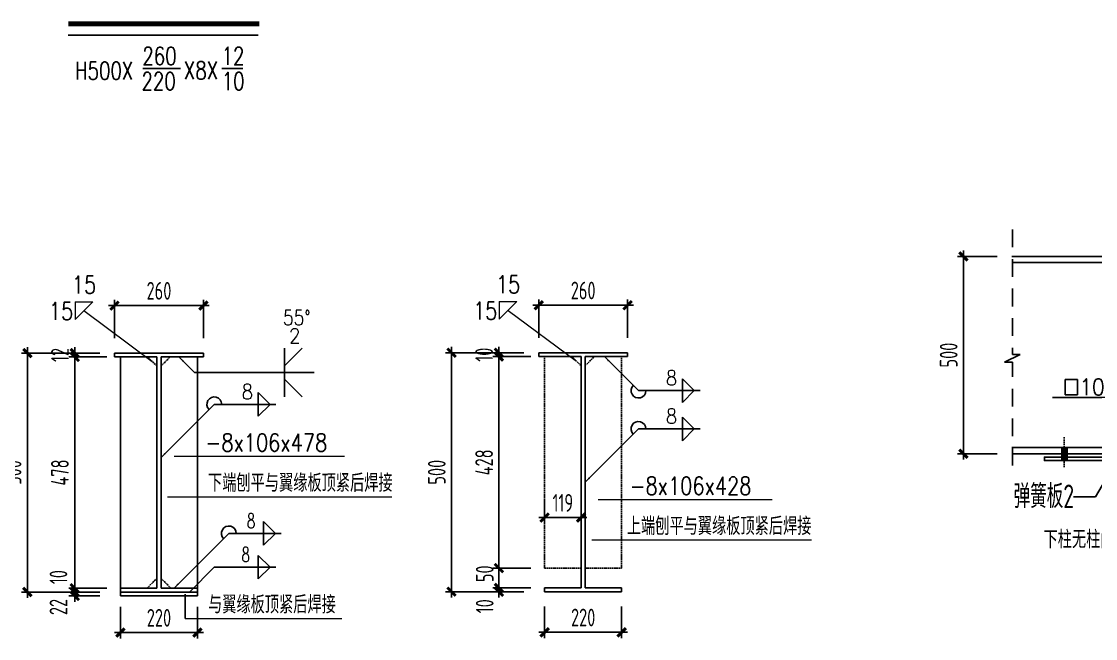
# Model space of a CAD drawing. Extents: x -1389621 to 57380, y -92505 to 283644.
# Drawn here: x -304149 to -285983, y 23584 to 34026 of the extents above; entities that cross this region are included whole.
import ezdxf
from ezdxf.enums import TextEntityAlignment as Align

# ---------------------------------------------------------------- set-up
doc = ezdxf.new("R2010")
doc.units = 0
doc.header["$LTSCALE"] = 100
doc.header["$MEASUREMENT"] = 0
for name, pattern in [('2', [5, 3, -2]), ('DASH', [0.35, 0.25, -0.1]), ('HIDDEN', [0.375, 0.25, -0.125])]:
    doc.linetypes.add(name, pattern=pattern)
doc.layers.get('0').update_dxf_attribs({"linetype": 'CONTINUOUS'})
doc.layers.get('Defpoints').update_dxf_attribs({"linetype": 'CONTINUOUS'})
for name, color, linetype in [('330', 253, '2'), ('AXIS', 3, 'CONTINUOUS'), ('D', 2, 'CONTINUOUS'), ('DIM', 3, 'CONTINUOUS'), ('DIM1', 210, 'CONTINUOUS'), ('TC', 151, 'CONTINUOUS'), ('一般文字', 6, 'CONTINUOUS'), ('卫浴', 7, 'CONTINUOUS'), ('焊缝标注', 253, 'CONTINUOUS')]:
    doc.layers.add(name, color=color, linetype=linetype)
doc.layers.add('PUB_TEXT', color=7, linetype='CONTINUOUS', lineweight=15)
doc.styles.add('_HZTXT', font='txt.shx', dxfattribs={"width": 0.7, "bigfont": 'HZTXT.shx'})
doc.styles.add('DIM_FONT', font='SIMPLEX', dxfattribs={"width": 0.7, "bigfont": 'GBCBIG'})
doc.styles.add('hztxt', font='txt', dxfattribs={"width": 0.7, "height": 10, "bigfont": 'hztxt.shx'})
doc.styles.add('ROMANS', font='romans', dxfattribs={"width": 0.8, "height": 2.5})
doc.styles.get("Standard").update_dxf_attribs({"font": 'txt', "height": 3, "bigfont": 'hztxt'})
doc.styles.add('TSSD_Dimension', font='tssdeng.shx', dxfattribs={"width": 0.7, "bigfont": 'hztxt.shx'})
doc.styles.add('TSSD_REIN', font='Tssdeng.shx', dxfattribs={"width": 0.7, "bigfont": 'hztxt.shx'})
doc.dimstyles.new('TSSD_100_100', dxfattribs={"dimtxt": 300, "dimasz": 100, "dimexe": 100, "dimexo": 250, "dimgap": 100, "dimtad": 1, "dimdec": 0, "dimzin": 0, "dimdsep": 46, "dimtxsty": 'TSSD_Dimension', "dimblk": 'ARCHTICK', "dimblk1": 'ARCHTICK', "dimblk2": 'ARCHTICK', "dimcen": 0, "dimdle": 100, "dimclrt": 7, "dimadec": 0, "dimazin": 0, "dimtfac": 1, "dimtdec": 0, "dimtix": 1, "dimtmove": 2, "dimatfit": 3, "dimfxl": 0, "dimtolj": 1, "dimtzin": 0, "dimarcsym": 0})

# ---------------------------------------------------------------- blocks, each defined once
blk = doc.blocks.new('_ArchTick')
at = {"color": 0, "linetype": 'ByBlock'}
blk.add_lwpolyline([(-0.71, -0.71, 0.5, 0.5, 0), (0.71, 0.71, 0.5, 0.5, 0)], format="xyseb", dxfattribs=at)
blk = doc.blocks.new('*D2293')
at = {"layer": 'Defpoints', "color": 0}
for p in [(-303248, 24371), (-302575, 24371), (-302575, 24305)]:
    blk.add_point(p, dxfattribs=at)
at = {"layer": 'DIM', "color": 0, "lineweight": -2}
for p, q in [((-302825, 24371), (-303348, 24371)), ((-303248, 24371), (-303248, 24471)), ((-303248, 24305), (-303248, 24371)), ((-302825, 24305), (-303348, 24305)), ((-303248, 24305), (-303248, 24205))]:
    blk.add_line(p, q, dxfattribs=at)
at = {"layer": 'DIM', "color": 0, "lineweight": -2, "xscale": 100.005, "yscale": 100.005, "zscale": 100.005}
for p, rotation in [((-303248, 24371), 270), ((-303248, 24305), 90)]:
    blk.add_blockref('_ArchTick', p, dxfattribs=dict(at, rotation=rotation))
at = {"layer": 'DIM', "color": 7, "insert": (-303523, 24117), "char_height": 300, "attachment_point": 5, "rotation": 90, "style": 'TSSD_Dimension'}
blk.add_mtext('\\A1;22', dxfattribs=at)
blk = doc.blocks.new('*D2294')
at = {"layer": 'Defpoints', "color": 0}
for p in [(-302475, 24371), (-301172, 24371), (-301172, 23684)]:
    blk.add_point(p, dxfattribs=at)
at = {"layer": 'DIM', "color": 0, "lineweight": -2}
for p, q in [((-302475, 24121), (-302475, 23584)), ((-301172, 24121), (-301172, 23584)), ((-302575, 23684), (-301072, 23684))]:
    blk.add_line(p, q, dxfattribs=at)
at = {"layer": 'DIM', "color": 0, "lineweight": -2, "xscale": 100.005, "yscale": 100.005, "zscale": 100.005, "rotation": 180}
blk.add_blockref('_ArchTick', (-302475, 23684), dxfattribs=at)
at = {"layer": 'DIM', "color": 0, "lineweight": -2, "xscale": 100.005, "yscale": 100.005, "zscale": 100.005}
blk.add_blockref('_ArchTick', (-301172, 23684), dxfattribs=at)
at = {"layer": 'DIM', "color": 7, "insert": (-301823, 23934), "char_height": 300, "attachment_point": 5, "style": 'TSSD_Dimension'}
blk.add_mtext('\\A1;220', dxfattribs=at)
blk = doc.blocks.new('*D2295')
at = {"layer": 'Defpoints', "color": 0}
for p in [(-301072, 29218), (-302575, 28415), (-301072, 28415)]:
    blk.add_point(p, dxfattribs=at)
at = {"layer": 'DIM', "color": 0, "lineweight": -2}
for p, q in [((-302575, 28665), (-302575, 29318)), ((-301072, 28665), (-301072, 29318)), ((-302675, 29218), (-300972, 29218))]:
    blk.add_line(p, q, dxfattribs=at)
at = {"layer": 'DIM', "color": 0, "lineweight": -2, "xscale": 100.005, "yscale": 100.005, "zscale": 100.005, "rotation": 180}
blk.add_blockref('_ArchTick', (-302575, 29218), dxfattribs=at)
at = {"layer": 'DIM', "color": 0, "lineweight": -2, "xscale": 100.005, "yscale": 100.005, "zscale": 100.005}
blk.add_blockref('_ArchTick', (-301072, 29218), dxfattribs=at)
at = {"layer": 'DIM', "color": 7, "insert": (-301823, 29468), "char_height": 300, "attachment_point": 5, "style": 'TSSD_Dimension'}
blk.add_mtext('\\A1;260', dxfattribs=at)
blk = doc.blocks.new('*D2296')
at = {"layer": 'Defpoints', "color": 0}
for p in [(-302821, 28415), (-304049, 24371), (-302821, 24371)]:
    blk.add_point(p, dxfattribs=at)
at = {"layer": 'DIM', "color": 0, "lineweight": -2}
for p, q in [((-303071, 28415), (-304149, 28415)), ((-304049, 28515), (-304049, 24271)), ((-303071, 24371), (-304149, 24371))]:
    blk.add_line(p, q, dxfattribs=at)
at = {"layer": 'DIM', "color": 0, "lineweight": -2, "xscale": 100.005, "yscale": 100.005, "zscale": 100.005}
for p, rotation in [((-304049, 28415), 90), ((-304049, 24371), 270)]:
    blk.add_blockref('_ArchTick', p, dxfattribs=dict(at, rotation=rotation))
at = {"layer": 'DIM', "color": 7, "insert": (-304299, 26393), "char_height": 300, "attachment_point": 5, "rotation": 90, "style": 'TSSD_Dimension'}
blk.add_mtext('\\A1;500', dxfattribs=at)
blk = doc.blocks.new('*D2297')
at = {"layer": 'Defpoints', "color": 0}
for p in [(-303248, 28349), (-302575, 28415), (-302575, 28349)]:
    blk.add_point(p, dxfattribs=at)
at = {"layer": 'DIM', "color": 0, "lineweight": -2}
for p, q in [((-302825, 28415), (-303348, 28415)), ((-302825, 28349), (-303348, 28349)), ((-303248, 28415), (-303248, 28515)), ((-303248, 28415), (-303248, 28349)), ((-303248, 28349), (-303248, 28249))]:
    blk.add_line(p, q, dxfattribs=at)
at = {"layer": 'DIM', "color": 0, "lineweight": -2, "xscale": 100.005, "yscale": 100.005, "zscale": 100.005}
for p, rotation in [((-303248, 28415), 270), ((-303248, 28349), 90)]:
    blk.add_blockref('_ArchTick', p, dxfattribs=dict(at, rotation=rotation))
at = {"layer": 'DIM', "color": 7, "insert": (-303498, 28382), "char_height": 300, "attachment_point": 5, "rotation": 90, "style": 'TSSD_Dimension'}
blk.add_mtext('\\A1;12', dxfattribs=at)
blk = doc.blocks.new('*D2298')
at = {"layer": 'Defpoints', "color": 0}
for p in [(-302457, 28349), (-303248, 24436), (-302457, 24436)]:
    blk.add_point(p, dxfattribs=at)
at = {"layer": 'DIM', "color": 0, "lineweight": -2}
for p, q in [((-302707, 28349), (-303348, 28349)), ((-303248, 28449), (-303248, 24336)), ((-302707, 24436), (-303348, 24436))]:
    blk.add_line(p, q, dxfattribs=at)
at = {"layer": 'DIM', "color": 0, "lineweight": -2, "xscale": 100.005, "yscale": 100.005, "zscale": 100.005}
for p, rotation in [((-303248, 28349), 90), ((-303248, 24436), 270)]:
    blk.add_blockref('_ArchTick', p, dxfattribs=dict(at, rotation=rotation))
at = {"layer": 'DIM', "color": 7, "insert": (-303498, 26393), "char_height": 300, "attachment_point": 5, "rotation": 90, "style": 'TSSD_Dimension'}
blk.add_mtext('\\A1;478', dxfattribs=at)
blk = doc.blocks.new('*D2299')
at = {"layer": 'Defpoints', "color": 0}
for p in [(-303248, 24436), (-302575, 24436), (-302575, 24371)]:
    blk.add_point(p, dxfattribs=at)
at = {"layer": 'DIM', "color": 0, "lineweight": -2}
for p, q in [((-303248, 24436), (-303248, 24536)), ((-302825, 24436), (-303348, 24436)), ((-302825, 24371), (-303348, 24371)), ((-303248, 24371), (-303248, 24436)), ((-303248, 24371), (-303248, 24271))]:
    blk.add_line(p, q, dxfattribs=at)
at = {"layer": 'DIM', "color": 0, "lineweight": -2, "xscale": 100.005, "yscale": 100.005, "zscale": 100.005}
for p, rotation in [((-303248, 24436), 270), ((-303248, 24371), 90)]:
    blk.add_blockref('_ArchTick', p, dxfattribs=dict(at, rotation=rotation))
at = {"layer": 'DIM', "color": 7, "insert": (-303523, 24624), "char_height": 300, "attachment_point": 5, "rotation": 90, "style": 'TSSD_Dimension'}
blk.add_mtext('\\A1;10', dxfattribs=at)
blk = doc.blocks.new('*D2300')
at = {"layer": 'Defpoints', "color": 0}
for p in [(-295301, 26186), (-294685, 26186), (-295301, 25630)]:
    blk.add_point(p, dxfattribs=at)
at = {"layer": 'DIM', "color": 0, "lineweight": -2}
for p, q in [((-295301, 25936), (-295301, 25530)), ((-294685, 25936), (-294685, 25530)), ((-294585, 25630), (-295401, 25630))]:
    blk.add_line(p, q, dxfattribs=at)
at = {"layer": 'DIM', "color": 0, "lineweight": -2, "xscale": 100.005, "yscale": 100.005, "zscale": 100.005, "rotation": 180}
blk.add_blockref('_ArchTick', (-295301, 25630), dxfattribs=at)
at = {"layer": 'DIM', "color": 0, "lineweight": -2, "xscale": 100.005, "yscale": 100.005, "zscale": 100.005}
blk.add_blockref('_ArchTick', (-294685, 25630), dxfattribs=at)
at = {"layer": 'DIM', "color": 7, "insert": (-294993, 25880), "char_height": 300, "attachment_point": 5, "style": 'TSSD_Dimension'}
blk.add_mtext('\\A1;119', dxfattribs=at)
blk = doc.blocks.new('*D2301')
at = {"layer": 'Defpoints', "color": 0}
for p in [(-296074, 24441), (-295401, 24441), (-295401, 24376)]:
    blk.add_point(p, dxfattribs=at)
at = {"layer": 'DIM', "color": 0, "lineweight": -2}
for p, q in [((-296074, 24441), (-296074, 24541)), ((-295651, 24441), (-296174, 24441)), ((-295651, 24376), (-296174, 24376)), ((-296074, 24376), (-296074, 24441)), ((-296074, 24376), (-296074, 24276))]:
    blk.add_line(p, q, dxfattribs=at)
at = {"layer": 'DIM', "color": 0, "lineweight": -2, "xscale": 100.005, "yscale": 100.005, "zscale": 100.005}
for p, rotation in [((-296074, 24441), 270), ((-296074, 24376), 90)]:
    blk.add_blockref('_ArchTick', p, dxfattribs=dict(at, rotation=rotation))
at = {"layer": 'DIM', "color": 7, "insert": (-296314, 24130), "char_height": 300, "attachment_point": 5, "rotation": 90, "style": 'TSSD_Dimension'}
blk.add_mtext('\\A1;10', dxfattribs=at)
blk = doc.blocks.new('*D2302')
at = {"layer": 'Defpoints', "color": 0}
for p in [(-295283, 24776), (-296074, 24441), (-295283, 24441)]:
    blk.add_point(p, dxfattribs=at)
at = {"layer": 'DIM', "color": 0, "lineweight": -2}
for p, q in [((-295533, 24776), (-296174, 24776)), ((-296074, 24776), (-296074, 24876)), ((-296074, 24776), (-296074, 24441)), ((-295533, 24441), (-296174, 24441)), ((-296074, 24441), (-296074, 24341))]:
    blk.add_line(p, q, dxfattribs=at)
at = {"layer": 'DIM', "color": 0, "lineweight": -2, "xscale": 100.005, "yscale": 100.005, "zscale": 100.005}
for p, rotation in [((-296074, 24776), 270), ((-296074, 24441), 90)]:
    blk.add_blockref('_ArchTick', p, dxfattribs=dict(at, rotation=rotation))
at = {"layer": 'DIM', "color": 7, "insert": (-296314, 24680), "char_height": 300, "attachment_point": 5, "rotation": 90, "style": 'TSSD_Dimension'}
blk.add_mtext('\\A1;50', dxfattribs=at)
blk = doc.blocks.new('*D2303')
at = {"layer": 'Defpoints', "color": 0}
for p in [(-296074, 28354), (-295401, 28420), (-295401, 28354)]:
    blk.add_point(p, dxfattribs=at)
at = {"layer": 'DIM', "color": 0, "lineweight": -2}
for p, q in [((-296074, 28420), (-296074, 28520)), ((-295651, 28420), (-296174, 28420)), ((-295651, 28354), (-296174, 28354)), ((-296074, 28420), (-296074, 28354)), ((-296074, 28354), (-296074, 28254))]:
    blk.add_line(p, q, dxfattribs=at)
at = {"layer": 'DIM', "color": 0, "lineweight": -2, "xscale": 100.005, "yscale": 100.005, "zscale": 100.005}
for p, rotation in [((-296074, 28420), 270), ((-296074, 28354), 90)]:
    blk.add_blockref('_ArchTick', p, dxfattribs=dict(at, rotation=rotation))
at = {"layer": 'DIM', "color": 7, "insert": (-296324, 28387), "char_height": 300, "attachment_point": 5, "rotation": 90, "style": 'TSSD_Dimension'}
blk.add_mtext('\\A1;10', dxfattribs=at)
blk = doc.blocks.new('*D2304')
at = {"layer": 'Defpoints', "color": 0}
for p in [(-295283, 28354), (-296074, 24776), (-295283, 24776)]:
    blk.add_point(p, dxfattribs=at)
at = {"layer": 'DIM', "color": 0, "lineweight": -2}
for p, q in [((-295533, 28354), (-296174, 28354)), ((-296074, 28454), (-296074, 24676)), ((-295533, 24776), (-296174, 24776))]:
    blk.add_line(p, q, dxfattribs=at)
at = {"layer": 'DIM', "color": 0, "lineweight": -2, "xscale": 100.005, "yscale": 100.005, "zscale": 100.005}
for p, rotation in [((-296074, 28354), 90), ((-296074, 24776), 270)]:
    blk.add_blockref('_ArchTick', p, dxfattribs=dict(at, rotation=rotation))
at = {"layer": 'DIM', "color": 7, "insert": (-296324, 26565), "char_height": 300, "attachment_point": 5, "rotation": 90, "style": 'TSSD_Dimension'}
blk.add_mtext('\\A1;428', dxfattribs=at)
blk = doc.blocks.new('*D2305')
at = {"layer": 'Defpoints', "color": 0}
for p in [(-295647, 28420), (-296875, 24376), (-295647, 24376)]:
    blk.add_point(p, dxfattribs=at)
at = {"layer": 'DIM', "color": 0, "lineweight": -2}
for p, q in [((-296875, 28520), (-296875, 24276)), ((-295897, 28420), (-296975, 28420)), ((-295897, 24376), (-296975, 24376))]:
    blk.add_line(p, q, dxfattribs=at)
at = {"layer": 'DIM', "color": 0, "lineweight": -2, "xscale": 100.005, "yscale": 100.005, "zscale": 100.005}
for p, rotation in [((-296875, 28420), 90), ((-296875, 24376), 270)]:
    blk.add_blockref('_ArchTick', p, dxfattribs=dict(at, rotation=rotation))
at = {"layer": 'DIM', "color": 7, "insert": (-297125, 26398), "char_height": 300, "attachment_point": 5, "rotation": 90, "style": 'TSSD_Dimension'}
blk.add_mtext('\\A1;500', dxfattribs=at)
blk = doc.blocks.new('*D2306')
at = {"layer": 'Defpoints', "color": 0}
for p in [(-293898, 29223), (-295401, 28420), (-293898, 28420)]:
    blk.add_point(p, dxfattribs=at)
at = {"layer": 'DIM', "color": 0, "lineweight": -2}
for p, q in [((-295401, 28670), (-295401, 29323)), ((-293898, 28670), (-293898, 29323)), ((-295501, 29223), (-293798, 29223))]:
    blk.add_line(p, q, dxfattribs=at)
at = {"layer": 'DIM', "color": 0, "lineweight": -2, "xscale": 100.005, "yscale": 100.005, "zscale": 100.005, "rotation": 180}
blk.add_blockref('_ArchTick', (-295401, 29223), dxfattribs=at)
at = {"layer": 'DIM', "color": 0, "lineweight": -2, "xscale": 100.005, "yscale": 100.005, "zscale": 100.005}
blk.add_blockref('_ArchTick', (-293898, 29223), dxfattribs=at)
at = {"layer": 'DIM', "color": 7, "insert": (-294649, 29473), "char_height": 300, "attachment_point": 5, "style": 'TSSD_Dimension'}
blk.add_mtext('\\A1;260', dxfattribs=at)
blk = doc.blocks.new('*D2307')
at = {"layer": 'Defpoints', "color": 0}
for p in [(-295301, 24376), (-293998, 24376), (-293998, 23689)]:
    blk.add_point(p, dxfattribs=at)
at = {"layer": 'DIM', "color": 0, "lineweight": -2}
for p, q in [((-295301, 24126), (-295301, 23589)), ((-293998, 24126), (-293998, 23589)), ((-295401, 23689), (-293898, 23689))]:
    blk.add_line(p, q, dxfattribs=at)
at = {"layer": 'DIM', "color": 0, "lineweight": -2, "xscale": 100.005, "yscale": 100.005, "zscale": 100.005, "rotation": 180}
blk.add_blockref('_ArchTick', (-295301, 23689), dxfattribs=at)
at = {"layer": 'DIM', "color": 0, "lineweight": -2, "xscale": 100.005, "yscale": 100.005, "zscale": 100.005}
blk.add_blockref('_ArchTick', (-293998, 23689), dxfattribs=at)
at = {"layer": 'DIM', "color": 7, "insert": (-294649, 23939), "char_height": 300, "attachment_point": 5, "style": 'TSSD_Dimension'}
blk.add_mtext('\\A1;220', dxfattribs=at)
blk = doc.blocks.new('*D2310')
at = {"layer": 'Defpoints', "color": 0}
for p in [(-287398, 30049), (-288217, 26711), (-287397, 26711)]:
    blk.add_point(p, dxfattribs=at)
at = {"layer": 'DIM', "color": 0, "lineweight": -2}
for p, q in [((-287648, 30049), (-288317, 30049)), ((-288217, 30149), (-288217, 26611)), ((-287647, 26711), (-288317, 26711))]:
    blk.add_line(p, q, dxfattribs=at)
at = {"layer": 'DIM', "color": 0, "lineweight": -2, "xscale": 100.005, "yscale": 100.005, "zscale": 100.005}
for p, rotation in [((-288217, 30049), 90), ((-288217, 26711), 270)]:
    blk.add_blockref('_ArchTick', p, dxfattribs=dict(at, rotation=rotation))
at = {"layer": 'DIM', "color": 7, "insert": (-288467, 28380), "char_height": 300, "attachment_point": 5, "rotation": 90, "style": 'TSSD_Dimension'}
blk.add_mtext('\\A1;500', dxfattribs=at)

msp = doc.modelspace()

# ---------------------------------------------------------------- linework, layer by layer
at = {"color": 7, "linetype": 'Continuous'}
for p, q in [((-302098.478, 33228.443), (-301461.316, 33228.443)), ((-300759.123, 33228.443), (-300407.535, 33228.443))]:
    msp.add_line(p, q, dxfattribs=at)
at = {"color": 7}
for p, q in [((-287397.868, 30048.608), (-284317.127, 30048.608)), ((-287397.868, 29944.824), (-284317.127, 29944.824)), ((-287397.183, 26814.533), (-284317.127, 26814.533)), ((-287397.183, 26710.748), (-284317.127, 26710.748)), ((-285605.456, 26625.276), (-285985.534, 25983.964)), ((-286353.85, 25983.964), (-285985.534, 25983.964))]:
    msp.add_line(p, q, dxfattribs=at)
at = {"color": 1, "linetype": 'DASH'}
for p, q in [((-301859.112, 28196.889), (-302012.286, 28349.259)), ((-301787.393, 28196.889), (-301634.219, 28349.259)), ((-295300.57, 24776.046), (-295300.57, 28354.256)), ((-294685.083, 28201.887), (-294838.257, 28354.256)), ((-294613.364, 28201.887), (-294460.19, 28354.256)), ((-293997.877, 24776.046), (-293997.877, 28354.256)), ((-295300.57, 24776.046), (-294685.083, 24776.046)), ((-294613.364, 24776.046), (-293997.877, 24776.046)), ((-301859.112, 24601.215), (-302012.286, 24448.845)), ((-301787.393, 24601.215), (-301634.219, 24448.845))]:
    msp.add_line(p, q, dxfattribs=at)
for p, q in [((-286286.997, 27968.934), (-286495.434, 27968.934)), ((-286495.434, 27968.934), (-286495.434, 27709.525)), ((-286286.997, 27968.934), (-286286.997, 27709.525)), ((-286495.434, 27709.525), (-286286.997, 27709.525))]:
    msp.add_line(p, q)
at = {"ltscale": 100}
msp.add_line((-301379.265, 24335.946), (-301379.265, 23925.407), dxfattribs=at)
at = {"layer": '330'}
for p, q in [((-287389.255, 30504.828), (-287389.255, 28391.64)), ((-287255.788, 28391.64), (-287522.722, 28258.173)), ((-287389.255, 28391.64), (-287255.788, 28391.64)), ((-287389.255, 28258.173), (-287522.722, 28258.173)), ((-287389.255, 26509.908), (-287389.255, 28258.173))]:
    msp.add_line(p, q, dxfattribs=at)
at = {"layer": 'AXIS', "color": 3}
msp.add_line((-303359.188, 33796.222), (-300147.21, 33796.222), dxfattribs=at)
at = {"layer": 'AXIS', "color": 3, "const_width": 80.08}
msp.add_lwpolyline([(-303356.664, 33985.699), (-300123.655, 33985.699)], dxfattribs=at)
at = {"layer": 'D'}
msp.add_line((-285108.637, 27662.841), (-286712.311, 27662.841), dxfattribs=at)
at = {"layer": 'DIM1'}
msp.add_lwpolyline([(-284375.206, 26595.433), (-286846.867, 26595.433), (-286846.867, 26653.091), (-284375.206, 26653.091)], close=True, dxfattribs=at)
at = {"layer": 'PUB_TEXT'}
for p, q in [((-303242.871, 29282.32), (-302942.856, 29282.32)), ((-303242.871, 29282.32), (-303242.871, 28982.305)), ((-303242.871, 28982.305), (-302942.856, 29282.32)), ((-296068.842, 28987.303), (-295768.827, 29287.318)), ((-296068.842, 29287.318), (-296068.842, 28987.303)), ((-296068.842, 29287.318), (-295768.827, 29287.318)), ((-303092.864, 29132.313), (-301935.699, 28273.074)), ((-295918.835, 29137.31), (-294761.67, 28278.071)), ((-301567.3, 26669.791), (-298685.671, 26669.791)), ((-301676.9, 25983.89), (-297887.091, 25983.89)), ((-294393.271, 25938.972), (-291451.139, 25938.972)), ((-294502.871, 25253.07), (-290785.423, 25253.07)), ((-301379.265, 23925.407), (-298730.665, 23925.407))]:
    msp.add_line(p, q, dxfattribs=at)
at = {"layer": '一般文字', "color": 2}
for p, q in [((-301071.906, 28414.628), (-302574.599, 28414.628)), ((-302574.599, 28414.628), (-302574.599, 28349.259)), ((-302574.599, 28349.259), (-301859.112, 28349.259)), ((-302474.599, 24436.16), (-302474.599, 28349.259)), ((-301859.112, 28349.259), (-301859.112, 24436.16)), ((-301787.393, 28349.259), (-301071.906, 28349.259)), ((-301787.393, 24436.16), (-301787.393, 28349.259)), ((-301171.906, 24436.16), (-301171.906, 28349.259)), ((-301071.906, 28349.259), (-301071.906, 28414.628)), ((-295400.57, 28419.625), (-295400.57, 28354.256)), ((-293897.877, 28419.625), (-295400.57, 28419.625)), ((-295400.57, 28354.256), (-294685.083, 28354.256)), ((-294685.083, 28354.256), (-294685.083, 24441.158)), ((-294613.364, 24441.158), (-294613.364, 28354.256)), ((-294613.364, 28354.256), (-293897.877, 28354.256)), ((-293897.877, 28354.256), (-293897.877, 28419.625)), ((-302474.599, 24436.16), (-302474.599, 24370.791)), ((-301859.112, 24436.16), (-302474.599, 24436.16)), ((-302474.599, 24370.791), (-302474.599, 24305.422)), ((-302474.599, 24370.791), (-301171.906, 24370.791)), ((-301171.906, 24436.16), (-301787.393, 24436.16)), ((-301171.906, 24370.791), (-301171.906, 24436.16)), ((-301171.906, 24305.422), (-301171.906, 24370.791)), ((-294685.083, 24441.158), (-295300.57, 24441.158)), ((-295300.57, 24441.158), (-295300.57, 24375.789)), ((-295300.57, 24375.789), (-293997.877, 24375.789)), ((-293997.877, 24441.158), (-294613.364, 24441.158)), ((-293997.877, 24375.789), (-293997.877, 24441.158)), ((-302474.599, 24305.422), (-301171.906, 24305.422))]:
    msp.add_line(p, q, dxfattribs=at)
at = {"layer": '卫浴', "color": 7, "linetype": 'HIDDEN'}
msp.add_line((-286511.032, 26991.405), (-286511.032, 26483.1), dxfattribs=at)
at = {"layer": '卫浴', "color": 1, "const_width": 115.316}
msp.add_lwpolyline([(-286507.326, 26595.433), (-286507.326, 26814.533)], dxfattribs=at)
at = {"layer": '焊缝标注'}
for p, q in [((-301484.437, 28349.259), (-301220.31, 28085.343)), ((-299698.985, 28197.257, -153.489), (-299398.97, 28497.272, -153.489)), ((-299698.985, 28085.343, -153.489), (-299698.985, 28497.272, -153.489)), ((-294288.643, 28354.256), (-293713.185, 27779.255)), ((-301220.31, 28085.343, -153.489), (-299198.96, 28085.343, -153.489)), ((-299698.985, 28085.343, -153.489), (-299698.985, 27673.414, -153.489)), ((-292971.301, 27979.265, -153.409), (-292771.291, 27779.255, -153.409)), ((-292971.301, 27779.255, -153.409), (-292971.301, 27979.265, -153.409)), ((-299698.985, 27973.429, -153.489), (-299398.97, 27673.414, -153.489)), ((-300145.33, 27746.557, -153.409), (-299945.32, 27546.547, -153.409)), ((-300145.33, 27546.547, -153.409), (-300145.33, 27746.557, -153.409)), ((-293713.185, 27779.255, -153.409), (-292671.286, 27779.255, -153.409)), ((-292971.301, 27579.245, -153.409), (-292771.291, 27779.255, -153.409)), ((-292971.301, 27779.255, -153.409), (-292971.301, 27579.245, -153.409)), ((-301787.393, 26647.084), (-300887.214, 27546.547)), ((-300887.214, 27546.547, -153.409), (-299845.315, 27546.547, -153.409)), ((-300145.33, 27346.537, -153.409), (-299945.32, 27546.547, -153.409)), ((-300145.33, 27546.547, -153.409), (-300145.33, 27346.537, -153.409)), ((-292971.301, 27131.296, -153.409), (-292971.301, 27331.306, -153.409)), ((-292971.301, 27331.306, -153.409), (-292771.291, 27131.296, -153.409)), ((-294613.364, 26231.834), (-293713.185, 27131.296)), ((-293713.185, 27131.296, -153.409), (-292671.286, 27131.296, -153.409)), ((-292971.301, 27131.296, -153.409), (-292971.301, 26931.286, -153.409)), ((-292971.301, 26931.286, -153.409), (-292771.291, 27131.296, -153.409)), ((-300054.563, 25562.217, -153.409), (-299854.553, 25362.207, -153.409)), ((-300054.563, 25362.207, -153.409), (-300054.563, 25562.217, -153.409)), ((-301568.667, 24436.16), (-300641.883, 25362.207)), ((-300641.883, 25362.207, -153.409), (-299754.548, 25362.207, -153.409)), ((-300054.563, 25162.197, -153.409), (-299854.553, 25362.207, -153.409)), ((-300054.563, 25362.207, -153.409), (-300054.563, 25162.197, -153.409)), ((-300145.33, 24791.239, -153.409), (-300145.33, 24991.249, -153.409)), ((-300145.33, 24991.249, -153.409), (-299945.32, 24791.239, -153.409)), ((-301307.997, 24370.791), (-300887.214, 24791.239)), ((-300887.214, 24791.239, -153.409), (-299845.315, 24791.239, -153.409)), ((-300145.33, 24791.239, -153.409), (-300145.33, 24591.229, -153.409)), ((-300145.33, 24591.229, -153.409), (-299945.32, 24791.239, -153.409))]:
    msp.add_line(p, q, dxfattribs=at)
for centre, start, end in [((-293713.305, 27779.255, -153.409), 134.9839047, 0), ((-300887.334, 27546.547, -153.409), 0, 225.0160953), ((-293713.305, 27131.296, -153.409), 0, 225.0160953), ((-300642.003, 25362.207, -153.409), 0, 225.0160953)]:
    msp.add_arc(centre, 125.006, start, end, dxfattribs=at)
for points in [[(-301484.437, 28349.259), (-301403.091, 28289.184), (-301424.297, 28267.961)], [(-294288.643, 28354.256), (-294207.298, 28294.182), (-294228.504, 28272.959)], [(-301787.393, 26647.084), (-301706.047, 26707.159), (-301727.253, 26728.382)], [(-294613.364, 26231.834), (-294532.018, 26291.908), (-294553.224, 26313.131)], [(-301568.667, 24436.16), (-301487.322, 24496.235), (-301508.528, 24517.458)], [(-301307.997, 24370.791), (-301226.652, 24430.866), (-301247.857, 24452.089)]]:
    msp.add_solid(points, dxfattribs=at)

# ---------------------------------------------------------------- texts
at = {"style": 'ROMANS', "width": 0.9}
msp.add_text('10', height=277.4773, dxfattribs=at).set_placement((-286256.316, 27701.787))
at = {"layer": 'TC', "color": 7}
for s, height, style, width, p in [('260', 300.165, 'DIM_FONT', 0.75, (-302103.508, 33291.477)), ('12', 300.165, 'DIM_FONT', 0.75, (-300764.154, 33291.477)), ('H500X', 300.165, 'DIM_FONT', 0.75, (-303242.302, 33042.037)), ('X8X', 300.165, 'DIM_FONT', 0.75, (-301401.345, 33047.821)), ('220', 300.165, 'DIM_FONT', 0.75, (-302118.721, 32865.084)), ('10', 300.165, 'DIM_FONT', 0.75, (-300761.331, 32865.084)), ('15', 300.1652, 'DIM_FONT', 0.8, (-303297.46, 29420.605)), ('15', 300.1652, 'DIM_FONT', 0.8, (-296123.431, 29425.603)), ('15', 300.1652, 'DIM_FONT', 0.8, (-303685.479, 28975.083)), ('15', 300.1652, 'DIM_FONT', 0.8, (-296511.45, 28980.081)), ('-8x106x478', 300.1652, 'DIM_FONT', 0.8, (-301035.407, 26748.627)), ('下端刨平与翼缘板顶紧后焊接', 300.16516, '_HZTXT', 0.8, (-300993.153, 26066.541)), ('-8x106x428', 300.1652, 'DIM_FONT', 0.8, (-293861.378, 26017.808)), ('弹簧板2', 400.2, 'TSSD_REIN', 0.7, (-287368.488, 25790.907)), ('上端刨平与翼缘板顶紧后焊接', 300.16516, '_HZTXT', 0.8, (-293909.898, 25335.721)), ('下柱无柱间支撑时', 300.3016, 'hztxt', 0.8, (-286862.543, 25111.233)), ('与翼缘板顶紧后焊接', 300.1652, '_HZTXT', 0.8, (-300993.153, 24008.057))]:
    msp.add_text(s, height=height, dxfattribs=dict(at, style=style, width=width)).set_placement(p)
at = {"layer": '焊缝标注', "style": '_HZTXT', "width": 0.839996}
msp.add_text('55°', height=250.0125, dxfattribs=at).set_placement((-299727.011, 28888.445, -153.409))
at = {"layer": '焊缝标注', "width": 0.904616}
for s, p in [('2', (-299624.261, 28579.915, -153.409)), ('8', (-293251.315, 27869.26, -153.409)), ('8', (-300425.344, 27636.552, -153.409)), ('8', (-293251.315, 27221.301, -153.409))]:
    msp.add_text(s, height=250.012, dxfattribs=at).set_placement(p)
at = {"layer": '焊缝标注', "width": 1.040001}
for p, p2 in [((-300334.576, 25452.211, -153.409), (-300194.569, 25452.211, -153.409)), ((-300425.344, 24881.244, -153.409), (-300285.337, 24881.244, -153.409))]:
    msp.add_text('8', height=250.012, dxfattribs=at).set_placement(p, p2, align=Align.FIT)

# ---------------------------------------------------------------- dimensions: what is measured, and where the dimension line sits
at = {"layer": 'DIM'}
for base, p1, p2, text, picture, middle in [((-288216.525, 26710.748), (-287397.868, 30048.608), (-287397.183, 26710.748), '500', '*D2310', (-288466.538, 28379.678)), ((-303248.165, 28349.259), (-302574.599, 28414.628), (-302574.599, 28349.259), '12', '*D2297', (-303498.178, 28381.943)), ((-296874.601, 24375.789), (-295646.705, 28419.625), (-295646.705, 24375.789), '500', '*D2305', (-297124.613, 26397.707)), ((-296074.136, 28354.256), (-295400.57, 28419.625), (-295400.57, 28354.256), '10', '*D2303', (-296324.149, 28386.941)), ((-304048.63, 24370.791), (-302820.734, 28414.628), (-302820.734, 24370.791), '500', '*D2296', (-304298.642, 26392.709)), ((-303248.165, 24436.16), (-302457.12, 28349.259), (-302457.12, 24436.16), '478', '*D2298', (-303498.178, 26392.709)), ((-296074.136, 24776.046), (-295283.091, 28354.256), (-295283.091, 24776.046), '428', '*D2304', (-296324.149, 26565.151))]:
    dim = msp.add_linear_dim(base=base, p1=p1, p2=p2, angle=90, text=text, dimstyle='TSSD_100_100', override={"dimscale": 1.00005, "dimlfac": 0.99995}, dxfattribs=at)
    dim.commit()
    dim.dimension.update_dxf_attribs({"geometry": picture, "text_midpoint": middle})
for base, p1, p2, text, picture, middle in [((-301071.906, 29218.314), (-302574.599, 28414.628), (-301071.906, 28414.628), '260', '*D2295', (-301823.252, 29468.326)), ((-293897.877, 29223.311), (-295400.57, 28419.625), (-293897.877, 28419.625), '260', '*D2306', (-294649.223, 29473.324)), ((-295300.57, 25630.47), (-294685.083, 26186.107), (-295300.57, 26186.107), '119', '*D2300', (-294992.827, 25880.483)), ((-301171.906, 23683.854), (-302474.599, 24370.791), (-301171.906, 24370.791), '220', '*D2294', (-301823.252, 23933.866)), ((-293997.877, 23688.851), (-295300.57, 24375.789), (-293997.877, 24375.789), '220', '*D2307', (-294649.223, 23938.864))]:
    dim = msp.add_linear_dim(base=base, p1=p1, p2=p2, text=text, dimstyle='TSSD_100_100', override={"dimscale": 1.00005, "dimlfac": 0.99995}, dxfattribs=at)
    dim.commit()
    dim.dimension.update_dxf_attribs({"geometry": picture, "text_midpoint": middle})
for base, p1, p2, text, picture, middle in [((-296074.136, 24441.158), (-295283.091, 24776.046), (-295283.091, 24441.158), '50', '*D2302', (-296314.268, 24679.506)), ((-303248.165, 24436.16), (-302574.599, 24370.791), (-302574.599, 24436.16), '10', '*D2299', (-303523.179, 24624.182)), ((-296074.136, 24441.158), (-295400.57, 24375.789), (-295400.57, 24441.158), '10', '*D2301', (-296314.377, 24129.757)), ((-303248.165, 24370.791), (-302574.599, 24305.422), (-302574.599, 24370.791), '22', '*D2293', (-303523.179, 24117.399))]:
    dim = msp.add_linear_dim(base=base, p1=p1, p2=p2, angle=90, text=text, dimstyle='TSSD_100_100', override={"dimscale": 1.00005, "dimlfac": 0.99995}, dxfattribs=at)
    dim.commit()
    dim.dimension.update_dxf_attribs({"geometry": picture, "text_midpoint": middle, "dimtype": 160})

doc.saveas('drawing.dxf')
